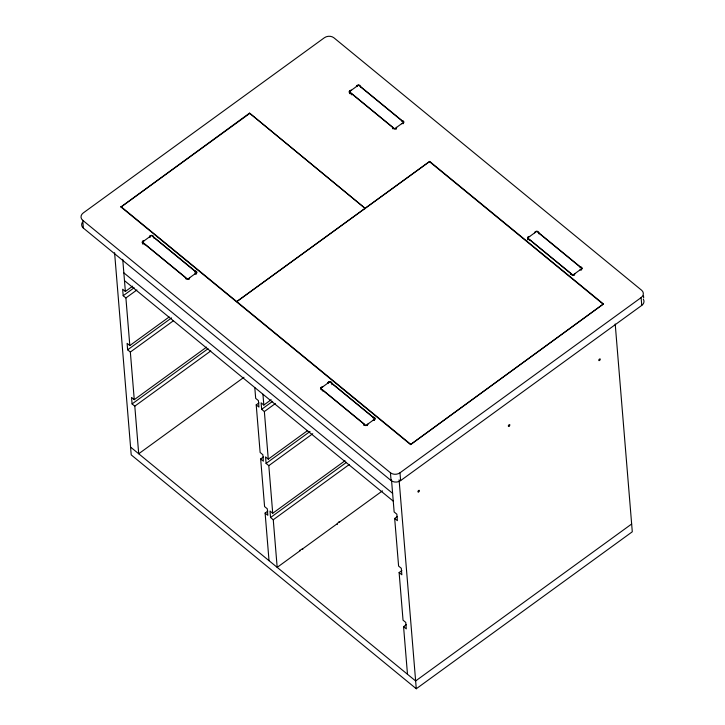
<?xml version="1.0" encoding="UTF-8"?>
<svg xmlns="http://www.w3.org/2000/svg" width="725" height="725" viewBox="0 0 725 725"><rect width="100%" height="100%" fill="white"/><g stroke="black" fill="none" stroke-linecap="round" stroke-linejoin="round"><path stroke-width="1.09" d="M429.68 161.439L236.767 301.6L429.68 161.439L603.427 303.983L410.558 444.588L120.966 207.006L249.536 113.127L365.409 208.592L249.536 113.127M120.966 207.006L249.572 113.553M142.408 242.059L151.443 235.489L196.692 272.618L187.657 279.188L142.408 242.059L142.571 244.035M349.387 91.676L358.431 85.106L403.671 122.226L394.636 128.796L349.387 91.676L349.55 93.652M169.179 316.961L129.82 345.562L125.905 297.948L123.187 295.718L122.652 289.23L125.371 291.459L132.693 286.139M123.187 295.718L134.17 287.743M125.905 297.948L136.889 289.973M206.58 347.121L134.261 399.665L130.346 352.051L127.636 349.822L171.571 317.903M130.346 352.051L173.375 320.794M243.981 377.281L138.711 453.768L134.796 406.154L132.086 403.934L208.057 348.725M134.796 406.154L210.776 350.954M263.411 456.968L260.665 458.97L263.383 461.191L262.849 454.702L260.13 452.472L256.215 404.858L258.961 402.864M307.636 430.559L268.277 459.152L264.362 411.546L261.643 409.317L261.109 402.828L263.827 405.048L271.15 399.729M261.643 409.317L272.627 401.333M264.362 411.546L275.346 403.562M527.664 237.936L536.708 231.366L581.957 268.495L572.913 275.065L527.664 237.936L527.827 239.912M345.037 460.719L272.727 513.264L268.812 465.649L266.093 463.42L310.028 431.502M268.812 465.649L312.747 433.722M269.029 560.679L265.114 513.073L267.86 511.071M302.769 549.487A2.066 1.042 -50.6 0 0 301.627 549.242A2.066 1.042 -50.6 0 0 300.123 550.683L277.177 567.367L273.262 519.752L270.543 517.523L346.514 462.323M273.262 519.752L349.233 464.553M410.558 444.588L603.427 303.983M82.741 220.318L390.431 472.745A6.77 5.193 -4.7 0 0 399.983 472.809L641.118 297.603A6.77 5.193 -4.7 0 0 641.616 290.245L333.926 37.809A6.77 5.193 -4.7 0 0 324.383 37.745L83.239 212.951A6.77 5.193 -4.7 0 0 82.741 220.318L83.384 228.103L391.074 480.539A6.77 5.193 -4.7 0 0 400.617 480.603L641.761 305.397A6.77 5.193 -4.7 0 0 643.311 299.189M302.289 549.115L337.46 523.559M337.098 524.547A2.066 1.042 -50.6 0 1 338.067 522.77A2.066 1.042 -50.6 0 1 339.626 521.991L382.447 490.87M401.868 570.566L399.122 572.56L401.84 574.789L401.306 568.3L398.596 566.071L394.681 518.457L397.427 516.463M407.486 674.277L403.571 626.663L406.317 624.669M631.656 524.003L415.633 680.956L130.563 447.089M114.586 252.699L131.207 454.874L416.277 688.75L632.291 531.787L615.208 324.002M356.41 86.574A2.066 1.586 -4.7 0 1 358.576 84.997A2.066 1.586 -4.7 0 1 360.533 86.601L401.877 120.513A2.066 1.586 -4.7 0 1 403.825 122.117A2.066 1.586 -4.7 0 1 401.659 123.694M534.688 232.834A2.066 1.586 -4.7 0 1 536.853 231.257A2.066 1.586 -4.7 0 1 538.811 232.861L580.154 266.782A2.066 1.586 -4.7 0 1 582.103 268.386A2.066 1.586 -4.7 0 1 579.937 269.954M351.398 90.208A2.066 1.586 -4.7 0 0 349.233 91.785A2.066 1.586 -4.7 0 0 351.181 93.389L392.533 127.31A2.066 1.586 -4.7 0 0 394.482 128.905A2.066 1.586 -4.7 0 0 396.647 127.337M529.676 236.477A2.066 1.586 -4.7 0 0 527.51 238.045A2.066 1.586 -4.7 0 0 529.467 239.649L570.811 273.57A2.066 1.586 -4.7 0 0 572.759 275.174A2.066 1.586 -4.7 0 0 574.925 273.597M429.717 161.865L603.463 304.418M120.93 206.571L410.522 444.153M149.432 236.957A2.066 1.586 -4.7 0 1 151.597 235.38A2.066 1.586 -4.7 0 1 153.546 236.984L194.898 270.905A2.066 1.586 -4.7 0 1 196.847 272.509A2.066 1.586 -4.7 0 1 194.681 274.077M327.709 383.226A2.066 1.586 -4.7 0 1 329.875 381.649A2.066 1.586 -4.7 0 1 331.833 383.253L373.176 417.165A2.066 1.586 -4.7 0 1 375.124 418.769A2.066 1.586 -4.7 0 1 372.958 420.346M144.42 240.6A2.066 1.586 -4.7 0 0 142.254 242.177A2.066 1.586 -4.7 0 0 144.203 243.772L185.555 277.693A2.066 1.586 -4.7 0 0 187.503 279.297A2.066 1.586 -4.7 0 0 189.669 277.72M322.697 386.86A2.066 1.586 -4.7 0 0 320.532 388.437A2.066 1.586 -4.7 0 0 322.489 390.041L363.832 423.962A2.066 1.586 -4.7 0 0 365.781 425.557A2.066 1.586 -4.7 0 0 367.947 423.989M123.839 272.845L392.615 493.353M124.483 280.638L393.258 501.147M256.215 404.858L258.934 407.087L258.399 400.599L255.68 398.369L254.792 387.549M394.681 518.457L397.391 520.686L396.856 514.197L394.146 511.968L391.509 479.877M129.82 345.562L127.102 343.333L127.636 349.822M268.277 459.152L265.558 456.931L266.093 463.42M339.119 521.565L339.626 521.991M134.261 399.665L131.551 397.436L132.086 403.934M272.727 513.264L270.008 511.034L270.543 517.523M265.114 513.073L267.824 515.294L267.298 508.805L264.58 506.576L260.665 458.97M403.571 626.663L406.29 628.892L405.755 622.403L403.037 620.174L399.122 572.56M299.615 550.266L300.123 550.683M643.51 295.882L643.664 297.83M641.118 297.603L641.761 305.397M581.423 269.501L581.468 269.99M580.154 266.782L580.236 267.752M574.245 274.712L574.291 275.201M570.811 273.57L570.892 274.548M538.811 232.861L538.893 233.831M535.367 231.719L535.412 232.199M529.467 239.649L529.504 240.138M528.19 236.93L528.308 238.389M403.145 123.241L403.191 123.721M401.877 120.513L401.958 121.492M395.968 128.452L396.049 129.431M392.533 127.31L392.651 128.769M399.983 472.809L400.617 480.603M399.094 479.832L416.277 688.75M360.533 86.601L360.57 87.082M390.431 472.745L391.074 480.539M357.09 85.45L357.171 86.429M351.181 93.389L351.226 93.869M351.263 94.359L351.308 94.848M349.912 90.67L349.994 91.64M374.444 419.893L374.49 420.373M373.176 417.165L373.257 418.144M367.267 425.104L367.312 425.593M363.832 423.962L363.95 425.421M331.833 383.253L331.95 384.712M328.389 382.102L328.47 383.081M322.489 390.041L322.562 391.011M321.211 387.322L321.293 388.292M262.939 394.228L263.827 405.048M196.167 273.624L196.212 274.113M194.898 270.905L195.016 272.364M188.989 278.844L189.035 279.324M185.555 277.693L185.627 278.672M153.546 236.984L153.627 237.963M150.111 235.843L150.229 237.302M144.203 243.772L144.284 244.751M142.934 241.053L143.052 242.513M122.733 259.369L125.371 291.459M83.384 228.103A6.77 5.193 -4.7 0 1 82.351 222.348M329.73 381.758L320.686 388.328L365.935 425.448L374.979 418.878L329.73 381.758M509.104 426.128A1.015 0.508 -50.6 0 0 509.738 424.669A1.015 0.508 -50.6 0 0 508.424 425.566A1.015 0.508 -50.6 0 0 509.104 426.128M418.678 491.831A1.015 0.508 -50.6 0 0 419.304 490.372A1.015 0.508 -50.6 0 0 417.999 491.269A1.015 0.508 -50.6 0 0 418.678 491.831M599.539 360.425A1.015 0.508 -50.6 0 0 600.164 358.966A1.015 0.508 -50.6 0 0 598.85 359.863A1.015 0.508 -50.6 0 0 599.539 360.425"/></g></svg>
